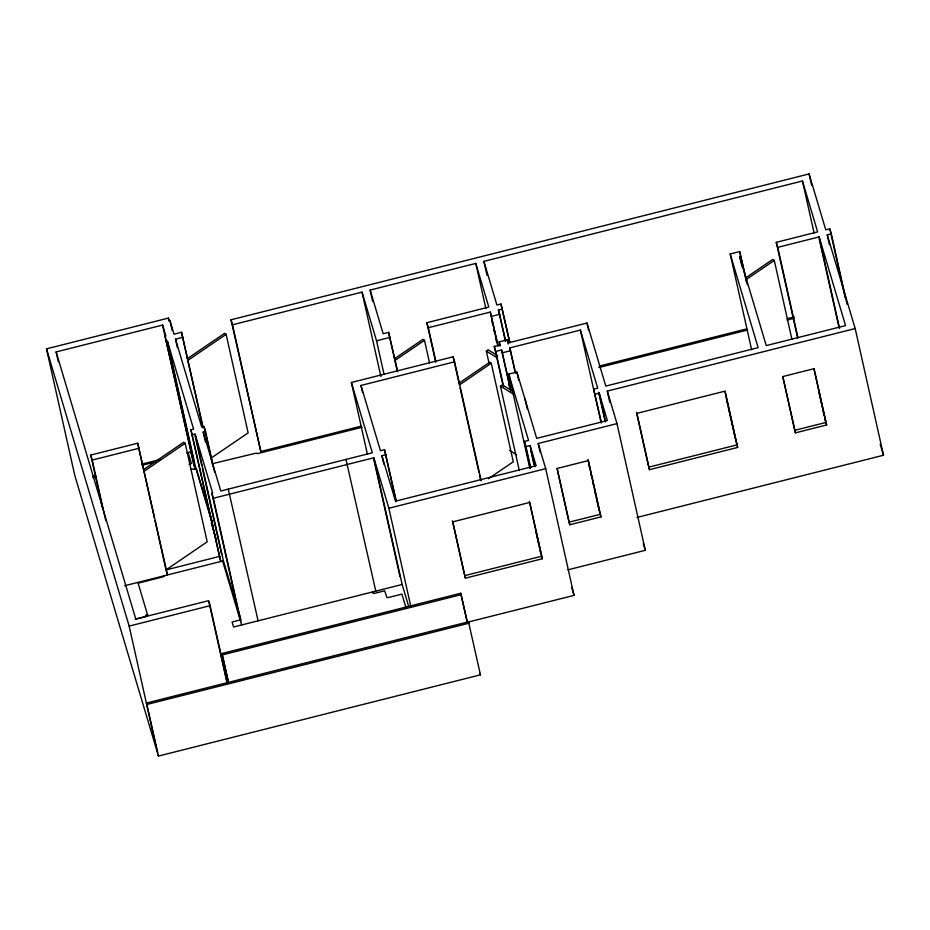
<?xml version="1.0" encoding="UTF-8"?>
<svg xmlns="http://www.w3.org/2000/svg" width="930" height="930" viewBox="0 0 930 930"><rect width="100%" height="100%" fill="white"/><g stroke="black" fill="none" stroke-linecap="round" stroke-linejoin="round"><path stroke-width="1.4" d="M163.994 575.821L163.913 576.1A1.616 1.011 -12.6 0 1 163.506 576.588A1.721 1.081 -12.6 0 1 162.948 576.891L138.128 583.18L147.649 615.137A1.744 1.093 -12.6 0 1 147.614 615.451L147.44 615.765M187.442 358.631L224.537 333.347L226.118 334.323L248.136 432.869L211.04 458.153M187.814 360.422L226.118 334.323M143.58 469.592L183.605 442.32L185.175 443.296L207.204 541.841L166.005 569.916L167.505 574.926L137.686 443.215L90.733 455.061L102.695 508.559M143.987 471.371L185.175 443.296M394.494 358.736L422.918 339.369L424.487 340.334L429.521 362.863M394.878 360.515L424.487 340.334M489.168 363.758L486.332 351.087L488.18 349.82L497.655 355.702M459.013 383.183L489.692 362.27L491.261 363.246L513.29 461.792L488.506 478.683M491.261 363.246L459.408 384.962L453.108 356.806L351.366 382.474L367.42 454.27M519.324 470.568L500.445 386.101L502.281 384.846L513.069 391.53M745.569 277.942L772.702 259.447L774.283 260.423L791.907 339.264M745.953 279.721L774.283 260.423M146.463 616.404L135.245 619.24M46.5 348.843L129.165 626.099L157.495 752.8L74.819 475.544L46.5 348.843L168.365 318.095L169.155 320.711L169.946 320.513L174.015 334.161L181.513 332.266L203.159 427.382M58.346 361.782L56.137 351.924L162.587 325.07L165.9 336.207L165.11 336.404L194.916 468.127L195.719 467.918L213.33 526.973M360.782 426.277L260.819 451.492L231.012 319.781L809.077 173.933L825.747 229.85L829.804 228.827L831.304 233.837L847.032 304.226M166.598 341.415L167.4 341.217L193.603 429.102L190.917 429.788L220.736 561.499L190.917 429.788M177.398 347.622L175.514 339.171L183.012 337.276M231.012 319.781L232.5 324.791L362.026 292.113L376.545 340.787L384.102 374.581M372.663 301.332L370.14 290.067L475.788 263.411L488.808 307.074L426.847 322.71L435.659 362.13M487.041 275.443L483.902 261.365L802.462 180.99L817.633 231.895L776.259 242.335L797.661 338.067M397.633 371.163L388.589 332.359L383.16 333.731L370.14 290.067M510.024 342.81L500.979 304.005L496.922 305.028L483.902 261.365M376.545 340.787L390.077 337.381M426.847 322.71L428.335 327.72L490.308 312.085L498.178 345.902M505.339 341.019L498.41 310.039L502.467 309.016M751.603 349.692L730.201 253.96L739.664 251.565L747.453 284.743M491.575 316.34L499.677 314.294L505.664 341.043M742.012 266.782L739.803 256.924L741.163 256.587M776.259 242.335L777.759 247.345L819.132 236.906L845.568 325.581L766.25 345.6L739.803 256.924M829.444 244.718L827.247 234.86L831.304 233.837M500.131 346.1L499.178 341.868L507.292 339.822L508.21 342.903L586.993 323.024L605.79 386.078L758.136 347.646L730.201 253.96M503.095 385.834L494.283 346.425L500.096 344.949L499.178 341.868M362.549 392.483L360.98 385.439L454.607 361.817L481.043 480.078M494.283 346.425L495.771 351.435L501.596 349.959L510.93 390.786M515.057 371.849L509.71 347.913L580.378 330.092L597.688 388.124L593.631 389.147L601.419 422.313M214.656 472.312L205.53 431.485L204.042 426.475L201.717 427.056L175.514 339.171M502.433 352.784L510.547 350.738L515.58 373.255M90.733 455.061L92.233 460.071L139.186 448.225M192.417 434.798L195.102 434.124L212.668 493.051L211.877 493.249L240.196 619.95M205.414 441.924L203.217 432.078L205.53 431.485M92.861 476.509L95.662 475.8M141.883 464.14L160.088 459.536M186.698 452.829L190.906 451.771L193.812 461.513M92.942 477.683L95.744 476.974M142.104 465.279L156.147 461.733M529.879 468.418L508.791 374.104L516.906 372.058L536.68 438.367L607.348 420.534L599.176 393.134L595.119 394.157M188.988 464.233L191.441 463.605L188.453 453.584M162.587 325.07L193.428 463.105L194.231 462.908M190.487 469.243L193.091 469.034A1.709 1.07 -12.6 0 0 193.44 469.336M214.028 463.303L256.378 453.073A1.662 1.035 -12.6 0 0 256.738 453.375A1.744 1.093 -12.6 0 0 257.412 453.549A1.662 1.035 -12.6 0 0 257.889 453.538L362.061 427.265M599.222 366.118L746.581 328.941M787.28 318.665L794.29 316.898M598.839 367.536L747.708 329.976M787.024 320.048L794.046 318.281M609.813 402.353L607.29 391.088L855.182 328.546L883.5 455.247L637.015 517.44M396.378 501.165L384.497 449.702L380.44 450.725L360.98 385.439M211.877 493.249L213.365 498.259L373.814 457.781L388.868 508.245L410.897 606.79M383.823 464.175L381.928 455.735L385.985 454.712M530.402 468.209L524.415 441.459L528.566 440.413L508.791 374.104M524.415 441.459L525.95 446.586L530.088 445.54L536.11 465.698L395.483 501.177L381.928 455.735M540.098 451.934L538.203 443.494L616.985 423.615L645.315 550.316L567.928 569.834M388.868 508.245L545.712 468.662L574.031 595.374L466.197 622.577M166.331 569.834L219.724 556.361M124.69 585.726L223.421 560.825L240.579 618.38M782.758 376.848L794.708 430.334L825.898 422.464L813.948 368.978M649.489 469.673L737.653 447.435L725.063 391.123L636.899 413.362L649.489 469.673L648.733 467.162L736.909 444.924L724.947 391.425M795.464 432.845L826.654 424.975L814.064 368.664L782.874 376.534L795.464 432.845L794.708 430.334M145.487 615.3L147.754 614.73M129.165 626.099L210.122 605.674L227.42 683.108M568.625 520.916L569.776 524.764L600.966 516.894L600.199 514.325L569.009 522.195L557.047 468.697M240.986 619.752L232.082 621.996L233.57 627.006L402.144 584.482L408.642 606.302M542.341 558.744L541.597 556.245L464.663 575.658L465.407 578.158L542.341 558.744L529.751 502.433L452.817 521.846L465.407 578.158M228.478 682.806L221.921 653.511L460.757 593.247L467.418 622.554M221.921 653.511L222.34 654.906L461.175 594.654M146.51 703.045L468.499 621.81L468.918 623.216L146.928 704.452L146.51 703.045L158.46 756.067L480.45 674.831L468.499 621.81M387.589 597.606L387.752 597.606A1.593 0.988 -12.6 0 0 388.228 597.572L401.911 594.119L405.945 607.65M193.696 469.429L196.486 469.046L206.727 503.386M486.332 351.087L496.992 357.69M500.445 386.101L513.616 394.262M509.547 450.364L516.65 454.77M827.247 234.86L855.182 328.546M880.21 444.226L883.5 455.247M825.154 419.965L826.654 424.975M736.537 443.668L737.653 447.435M607.29 391.088L616.985 423.615M643.293 543.538L645.315 550.316M498.41 310.039L499.677 314.294M509.71 347.913L510.547 350.738M538.203 443.494L545.712 468.662M571.659 587.423L574.031 595.374M453.108 356.806L454.607 361.817M480.031 673.425L480.45 674.831M351.366 382.474L372.325 452.771L220.782 491.005L203.217 432.078M345.983 459.408L375.79 591.131M372.395 591.992L372.965 593.189A1.627 1.011 -12.6 0 0 373.453 593.387M228.28 489.11L258.098 620.822M207.541 506.141L212.459 522.625L211.261 522.927L216.19 539.47M193.428 463.105L194.916 468.127M222.619 561.023L241.684 624.96L213.365 498.259M210.122 605.674L208.622 600.664L135.792 619.043L56.137 351.924M158.042 754.66L158.46 756.067M829.804 228.827L845.231 297.809M809.077 173.933L811.599 185.198M819.132 236.906L839.581 328.418M819.214 238.94L839.034 327.627M802.462 180.99L814.099 233.081M819.179 393.216L820.434 398.842M821.062 401.667L822.318 407.294M822.957 410.107L824.213 415.745M777.759 247.345L797.894 337.45M739.664 251.565L746.592 282.546M726.4 398.772L727.667 404.411M728.295 407.224L729.55 412.85M730.178 415.664L731.433 421.302M732.061 424.115L733.328 429.753M733.956 432.566L735.212 438.193M636.469 412.269L648.419 465.756M586.993 323.024L588.574 330.069M599.176 393.134L605.477 421.29M598.629 392.344L605.232 421.906M580.378 330.092L601.152 422.999M600.966 516.894L588.376 460.583L557.186 468.453L569.776 524.764M587.923 459.42L600.199 514.325M588.737 463.896L589.992 469.534M590.62 472.347L591.887 477.974M592.515 480.798L593.77 486.425M594.398 489.238L595.653 494.876M596.281 497.69L597.548 503.316M598.176 506.129L599.118 510.361M525.043 398.947L527.24 408.805M516.906 372.058L518.789 380.498M500.979 304.005L509.466 342.019M507.292 339.822L508.233 344.053M530.088 445.54L534.808 466.651M530.763 450.271L533.913 464.349M525.95 446.586L530.67 467.697M501.596 349.959L510.721 390.786M508.594 382.962L509.861 388.589M490.308 312.085L497.852 345.879M491.645 319.746L492.9 325.384M493.528 328.197L494.783 333.824M495.411 336.637L496.678 342.275M495.771 351.435L503.642 386.624M529.321 501.34L541.597 556.245M535.82 531.216L538.644 543.887M539.272 546.701L540.539 552.327M475.788 263.411L485.855 308.458M460.036 387.775L478.915 472.242M479.543 475.067L480.798 480.694M428.335 327.72L435.891 361.514M452.387 520.754L464.349 574.252M460.757 593.247L467.302 622.542M388.589 332.359L397.401 371.779M362.026 292.113L380.905 376.58M384.497 449.702L396.134 501.781M373.814 457.781L402.144 584.482M373.581 458.397L400.016 576.658M232.5 324.791L260.819 451.492M204.042 426.475L212.854 465.895M181.513 332.266L202.914 427.998M169.946 320.513L172.155 330.371M195.102 434.124L223.421 560.825M195.184 436.147L201.787 465.709M202.415 468.522L221.607 554.396M168.365 318.095L169.004 320.908M167.4 341.217L195.719 467.918M168.109 346.065L193.591 460.094M222.34 654.906L228.582 682.818M208.936 602.07L227.187 683.724M137.686 443.215L154.368 517.824M154.996 520.649L165.691 568.509M92.233 460.071L105.764 520.614M373.744 593.433A1.744 1.081 -12.6 0 0 374.22 593.421L384.648 590.806L386.915 597.432A1.593 0.988 -12.6 0 0 387.345 597.572"/></g></svg>
